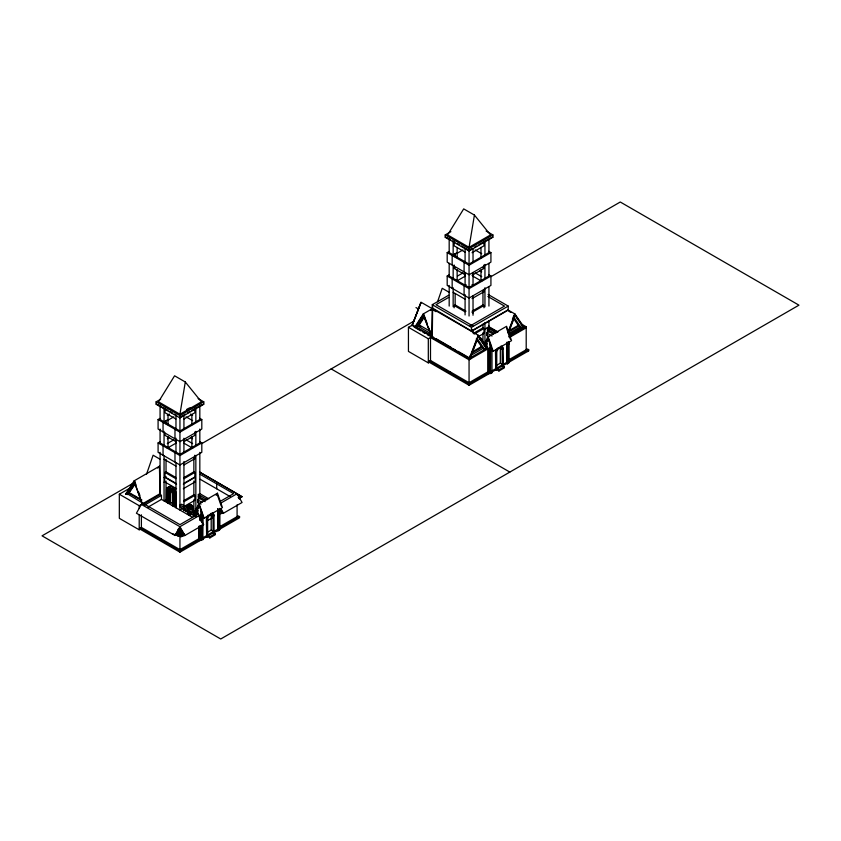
<?xml version="1.0" encoding="UTF-8"?>
<svg xmlns="http://www.w3.org/2000/svg" width="841" height="841" viewBox="0 0 841 841"><rect width="100%" height="100%" fill="white"/><g stroke="black" fill="none" stroke-linecap="round" stroke-linejoin="round"><path stroke-width="1.26" d="M431.465 336.463L431.486 335.223L430.035 333.635M448.684 295.233L432.285 304.705L431.696 337.22L448.411 346.87M431.696 337.22L432.285 336.884L432.684 304.474M202.576 517.877L202.282 539.281L207.254 536.411L209.84 537.904L215.275 534.76L215.275 533.615L213.088 532.353L213.088 516.427A3.848 2.218 -60 0 0 210.366 514.85A3.848 2.218 -60 0 0 207.653 519.559L207.653 536.642L206.655 537.21L206.371 518.729A5.267 3.038 -60 0 1 208.105 515.112M206.655 537.21L206.77 518.96A5.267 3.038 -60 0 1 208.505 515.344M502.203 364.29L502.203 349.509A3.848 2.218 -60 0 0 499.48 347.932A3.848 2.218 -60 0 0 496.758 352.642L496.758 369.725L495.77 370.292L495.486 351.811A5.267 3.038 -60 0 1 496.453 349.33M495.77 370.292L495.885 352.043A5.267 3.038 -60 0 1 498.513 347.48M170.355 489.136A3.511 2.029 60 0 0 168.515 490.839L168.515 502.319L169.409 502.834L169.472 490.913A2.239 1.293 60 0 1 171.007 490.44M170.408 503.17L170.471 490.345A2.239 1.293 60 0 1 170.628 489.988M179.942 414.235L185.304 381.993L174.581 375.801L158.497 401.851L179.942 414.235L201.398 401.851L185.304 381.993M469.057 247.317L474.419 215.075L463.696 208.883L447.612 234.933L469.057 247.317L490.503 234.933L474.419 215.075M146.492 474.335L153.115 455.212L159.874 459.112M437.562 301.761L442.229 288.295L448.978 292.195M411.922 325.803L420.963 302.182L478.203 335.223L487.044 348.132L469.362 358.35L412.122 325.299L420.857 302.928L412.416 325.015L408.442 327.307L408.442 351.401L428.311 362.881L429.309 362.303L469.057 385.252L496.358 369.493L498.944 370.986L504.39 367.843L504.39 366.697L502.203 365.436M469.362 358.35L478.203 335.223M485.951 347.964L486.645 348.763L477.499 335.622L478.203 336.032L469.751 358.518L472.001 357.215M470.739 356.742L477.499 339.06L484.269 348.941L487.538 347.049M488.936 325.93L488.348 327.475L488.936 327.128L488.936 321.01M512.4 319.307L513.809 315.627M507.985 332.248L514.965 313.998L508.227 310.108L471.454 331.333L471.454 327.317L432.285 304.705M508.395 331.985L514.965 314.797L514.271 314.397L523.417 327.138L514.965 314.797M508.3 333.393L514.271 317.772L521.105 327.675M175.117 535.097L175.874 533.709L178.86 531.985L178.681 536.253L172.931 533.835M198.634 515.911L203.596 524.689L184.915 535.475L179.942 526.697L141.393 504.432L136.421 513.22L174.981 535.475L179.942 526.697L198.634 515.911L199.822 516.605L200.915 515.102L203.186 516.416L203.564 517.499L199.328 505.62L200.82 509.919L200.82 519.854M174.981 535.475L179.354 528.716L179.354 536.159L176.673 534.613M192.578 517.352L161.461 499.386L161.461 495.37L160.074 494.571L143.18 504.327L143.18 503.402L179.942 524.637L197.929 514.25L197.929 513.388L195.669 512.074L194.996 512.894L194.155 512.411L199.128 503.801L217.462 493.215L222.434 507.565L204.1 518.151L203.259 517.667M194.996 512.894L199.128 505.735M197.835 514.303L197.835 508.195L199.328 505.62M216.221 495.37L217.462 493.215M483.848 344.495L488.232 336.894L506.576 326.308L511.538 340.647L493.204 351.233L492.374 350.75L488.232 338.818L489.925 343.002L489.925 373.204L490.524 373.551L491.985 372.71L491.985 349.877M484.479 345.336L488.232 338.818M486.95 347.386L486.95 341.288L488.432 338.702M136.032 484.952L134.728 481.42L126.707 493.898L125.687 493.993L134.129 480.852L159.422 466.25L160.074 493.646L139.207 505.704L119.327 494.224L119.327 518.319L139.207 529.798L140.195 529.22L179.942 552.169L200.82 540.122L202.881 539.617L202.881 515.522M126.118 494.245L134.728 481.42M125.687 493.993L127.811 494.529L134.728 483.764M127.811 494.529L128.936 493.173L141.32 500.321M128.536 493.404L135.033 484.258M426.986 323.039L423.843 314.513L415.822 326.981L414.802 327.075L423.244 313.935L432.684 308.489M415.223 327.328L423.244 314.849L431.696 336.831L423.244 313.935M423.843 316.847L416.915 327.612L418.04 326.255L430.434 333.404M424.137 317.362L418.86 325.562L421.036 326.823M239.338 499.081L240.715 496.947L238.655 498.145M157.719 468.111L159.422 466.25M415.002 326.96L416.726 325.141M430.56 310.539L432.285 308.721L432.673 309.12M415.422 327.212L416.2 326.392L417.294 327.033L419.239 324.983L430.434 331.438M199.822 406.434L203.795 404.143L203.795 401.851L198.119 398.571M490.261 238.371L488.936 239.527L488.936 252.605L469.057 264.085L449.178 252.605L449.178 238.371M203.795 404.143L179.942 417.914L156.1 404.143L156.1 401.851L160.642 399.223M486.098 231.002L492.91 234.933L492.91 237.225L469.057 250.996L445.204 237.225L445.204 234.933L450.881 231.653M199.622 418.261L201.808 419.522L201.808 429.047L179.942 441.672L158.087 429.047L158.087 419.522L160.074 418.376M488.737 251.343L490.923 252.605L490.923 262.129L469.057 274.755L447.191 262.129L447.191 252.605L449.178 251.459M167.296 415.349L169.472 414.098M168.021 419.522L164.048 421.814L164.048 408.737L165.036 408.158L165.036 412.752L175.885 419.007M457.136 252.605L453.152 254.897L453.152 241.819L454.151 241.241L454.151 245.835L464.989 252.09M167.296 420.626L173.803 416.873M186.576 409.504L188.783 408.221M457.493 253.088L462.918 249.956M156.1 401.851L179.942 415.622L203.795 401.851M445.204 234.933L469.057 248.705L492.91 234.933M179.942 417.336L185.409 414.182M187.596 412.92L189.782 411.659M191.969 410.397L201.808 404.721M470.151 249.798L472.337 248.526M474.524 247.265L476.71 246.003M478.897 244.742L489.83 238.434M184.011 419.007L194.849 412.752L194.849 408.158L195.848 408.737L195.848 421.814M472.043 252.721L483.964 245.835L483.964 241.241M454.151 264.999L454.151 268.437L455.149 267.869M199.622 441.672L201.808 442.934L201.808 452.342L179.942 464.957L158.087 452.342L158.087 442.934L160.074 441.788M488.737 274.755L490.923 276.016L490.923 285.425L469.057 298.05L447.191 285.425L447.191 276.016L449.178 274.87M160.074 405.288L160.074 419.522L179.942 430.991L199.822 419.522L199.822 405.288M167.296 438.76L169.472 437.509M158.087 419.522L179.942 432.148L201.808 419.522M447.191 252.605L469.057 265.23L490.923 252.605M167.296 443.575L173.803 439.822M457.493 276.037L462.918 272.905M167.296 448.169L176.274 442.986M457.493 280.621L465.378 276.069L465.378 273.777M184.011 441.62L194.849 435.354L194.849 431.917M483.964 264.999L483.964 268.437L472.043 275.322L473.031 275.901M466.072 284.615L464.085 285.772L464.085 295.18M448.684 297.388L436.006 304.705L473.315 326.245M432.684 308.142L471.454 330.986L508.227 309.761M160.074 429.047L160.074 442.934L179.942 454.403L199.822 442.934L199.822 429.047M449.178 263.391L449.178 276.016L469.057 287.485L488.936 276.016L488.936 263.391M158.087 442.934L179.942 455.549L201.808 442.934M447.191 276.016L469.057 288.642L490.923 276.016M132.752 483.47L42.05 535.833L220.731 638.992L798.95 305.167L620.269 202.008L491.018 276.626M201.914 443.543L413.93 321.136M119.327 494.224L130.313 487.885M414.802 327.075L415.391 327.128M417.641 326.487L418.408 326.045M175.885 483.27L165.036 477.015L165.036 472.421L166.034 471.843L175.79 477.478M454.151 307.795L454.151 305.504L455.149 304.936L465.988 311.191M184.011 464.915L194.849 458.65L194.849 455.212M472.043 298.618L483.964 291.732L483.964 289.441M164.048 477.583L166.034 476.437M135.128 496.747L135.727 496.4M164.048 482.177L164.647 481.83L176.568 488.716M140.92 500.553L141.919 499.985M184.105 477.478L193.861 471.843L194.849 472.421L194.849 477.015L184.011 483.27M472.127 311.191L482.965 304.936L483.964 305.504L483.964 307.795M431.16 335.38L412.416 325.015M141.95 502.95L142.749 503.16L142.15 503.496L134.129 481.767M184.011 478.676L194.849 472.421M431.055 336.032L431.654 335.685M483.964 305.504L472.043 312.389L473.031 312.968M431.265 336.589L433.683 337.294M408.442 327.307L428.311 338.786L432.285 336.484M172.531 503.486L169.514 501.741L167.527 502.886L167.527 491.417L168.515 490.839M161.461 495.37L144.568 505.126L144.568 504.211M169.409 491.417L170.408 490.85M183.327 484.122L195.249 477.236L195.249 481.83L183.327 488.716M147.942 507.186L161.461 499.386M176.168 505.578L173.288 506.219L173.782 493.352A4.647 2.681 60 0 0 170.607 488.716A4.647 2.681 60 0 0 167.433 489.693M174.77 506.387L174.77 494.781L176.168 493.982L176.042 492.784A5.919 3.417 60 0 0 172.542 487.223A5.919 3.417 60 0 0 168.379 487.191M469.593 326.245L504.505 306.092L487.885 296.495M471.454 327.317L508.227 306.092L508.227 310.108M169.409 502.834L170.408 502.256M184.105 500.427L193.861 494.802L194.849 495.37L194.849 500.311L184.011 506.566L183.927 461.52M473.21 333.52L482.965 327.885L484.952 329.031L488.936 326.739L497.946 331.932M184.011 501.635L194.849 495.37M474.208 334.087L483.964 328.453L483.964 333.393L478.54 336.516M140.195 529.22L140.195 528.074L141.393 527.391L179.942 549.646L198.634 538.86L199.822 539.554M198.329 499.449L198.329 494.508L199.822 493.646L208.831 498.85M429.309 362.303L429.309 361.157L430.497 360.474L469.057 382.729L487.738 371.943L488.936 372.637M201.01 504.095L197.635 502.14L197.635 499.848L199.822 498.587L205.141 501.656M488.999 336.526L486.75 335.223L486.75 332.931L488.936 331.669L493.194 334.129M197.635 502.14L198.329 501.741L198.329 505.672M486.75 335.223L487.444 334.823L487.444 338.755M187.396 511.149L187.9 510.865L187.9 514.072L189.887 515.228L189.887 512.011L189.383 512.295M197.835 508.195L197.635 506.387M486.95 341.288L486.75 339.47M187.396 514.366L188.994 513.441M194.155 512.411L194.954 511.948L181.54 504.211L179.942 505.126L196.836 514.881M471.748 352.179L481.441 346.576L483.428 347.722M509.572 330.366L518.256 325.351L520.243 326.497M189.383 515.512L191.569 514.25L195.837 516.71M195.364 512.243L197.919 510.771M487.034 343.853L484.773 345.157L487.044 346.471L487.044 347.333M471.559 353.315L482.335 347.091L484.963 349.341M508.29 332.142L519.149 325.866L521.798 328.074M470.781 355.459L483.176 348.311M508.658 333.593L520.011 327.033M220.1 501.457L233.609 493.646L200.158 474.335M509.751 334.224L522.724 326.739L520.463 328.432M483.701 349.656L486.35 347.732L487.044 348.132M509.31 335.275L523.806 326.907M220.689 503.17L237.088 493.709L242.061 496.747L241.209 497.241L239.927 496.474L238.161 497.494M430.497 361.619L430.497 337.525L469.057 359.78L487.738 348.994L488.936 349.688L490.03 348.195L491.996 349.677M508.71 336.894L526.203 326.792L526.203 349.74L527.391 350.434L527.391 351.58M200.82 515.165L201.735 514.639L201.735 512.011M489.925 348.248L490.839 347.722L490.839 345.094M509.804 337.262L526.203 327.801M201.514 516.311L201.409 521.441M490.618 349.393L490.524 373.551M492.374 350.75L484.405 345.809M238.56 497.725L240.326 496.705M178.86 532.658L175.296 534.718L175.801 535.002M238.855 498.261L240.915 497.063M180.563 532.248L181.267 531.848L183.18 532.963M508.91 343.307L508.269 343.054M219.701 511.034L222.665 512.632L220.258 508.616M508.91 344.064L508.237 343.79M179.354 536.159L182.14 534.55M183.454 533.919L184.253 534.865L180.762 536.064L180.815 536.831L184.915 535.475L180.563 528.821L180.563 536.18L179.942 535.822M221.929 511.57L219.154 509.972M180.563 536.18L183.506 534.477M206.981 520.926L212.5 517.741M206.844 532.626L211.196 530.114L213.582 531.491L213.582 532.637L208.148 535.78L208.148 534.634L213.582 531.491M497.052 365.078L500.311 363.196L502.697 364.574L502.697 365.719L497.252 368.863L497.252 367.717L502.697 364.574M219.596 526.76L238.381 515.911L239.569 516.605L239.569 517.751L218.954 529.651L219.554 529.998L219.554 508.437M508.71 359.843L527.486 348.994L528.684 349.688L528.684 350.834L502.792 365.782L502.676 347.659M140.195 528.074L179.942 551.023L200.82 538.976M202.282 538.135L206.255 535.833M213.688 531.544L217.661 529.252M218.954 528.505L239.569 516.605M429.309 361.157L469.057 384.106L489.925 372.058M491.396 371.217L495.37 368.915M502.792 364.626L506.766 362.334M508.059 361.588L528.684 349.688M213.688 532.689L219.554 529.998M213.088 533.499L214.087 532.921L213.961 514.808A5.267 3.038 -60 0 0 210.366 513.693M506.766 343.191L506.766 363.48L507.365 363.827L508.658 363.081L508.658 341.52M207.254 535.265L209.84 536.758L215.275 533.615M496.358 368.347L498.944 369.84L504.39 366.697M490.923 237.803L492.91 237.225M445.204 237.225L450.471 239.696M156.1 404.143L167.927 410.397M175.632 534.529L178.86 535.58L175.58 533.982M475.197 249.956L481.704 253.709M452.658 240.957L454.844 242.219M457.031 243.48L459.218 244.742M461.404 246.003L467.964 249.798M482.965 267.869L483.964 268.437M479.538 270.592L481.704 271.843M475.197 272.905L481.704 276.657M473.031 276.247L481.704 281.251M454.151 268.437L464.989 274.702M472.043 284.615L473.031 285.194L473.031 272.452M483.964 291.732L482.965 291.165L482.965 304.936M488.085 294.455L508.227 306.092M508.668 311.159L510.908 312.453M520.526 323.522L526.203 326.792M453.152 292.311L465.084 299.196M454.151 305.504L464.989 311.769M488.537 326.96L497.546 332.163M490.597 328.768L496.232 332.027M527.486 350.14L528.684 350.834M496.39 332.763L487.444 327.591L487.444 332.531M487.444 329.315L494.897 333.614M486.75 332.931L492.069 336.001M483.964 333.393L482.965 332.815L482.965 343.107M502.792 348.626L503.191 366.003M499.943 347.06A3.848 2.218 -60 0 1 500.311 348.416L502.203 349.509M433.788 310.382L436.027 311.685M481.189 340.258L482.187 340.826L482.051 339.775A5.94 3.427 -60 0 0 480.095 337.966M415.99 307.575L418.208 308.857M508.059 362.734L508.658 363.081M469.646 356.111L471.444 357.141M435.848 338.545L451.07 347.333M455.538 349.909L452.164 348.363M457.798 351.212L470.844 358.75M414.119 327.075L420.71 330.881M422.907 332.153L425.104 333.414M427.302 334.686L429.499 335.958M450.639 348.163L452.868 349.446M455.097 350.729L457.325 352.022M459.554 353.304L462.897 355.238M465.126 356.521L467.354 357.814M491.396 372.363L491.985 372.71M331.165 368.915L509.835 472.085M189.887 407.591L190.665 408.043M190.423 414.098L192.6 415.349M186.092 416.873L192.6 420.626M170.113 411.659L172.3 412.92M174.476 414.182L176.663 415.443M190.423 437.509L192.6 438.76M186.092 439.822L192.6 443.575M183.927 443.165L192.6 448.169M175.885 441.62L165.036 435.354L165.036 433.062M194.849 458.65L193.861 458.082L193.861 471.843M199.664 472.106L237.088 493.709L242.061 502.487L223.475 513.22L219.123 513.914L219.123 510.708L223.475 513.22L220.952 508.763M242.061 496.747L199.822 472.243M200.158 479.265L230.234 496.632M164.048 459.228L175.969 466.114M165.036 472.421L175.885 478.676M237.088 516.658L238.276 517.352L238.276 518.498M198.329 494.508L207.275 499.67M205.782 500.532L198.329 496.232L199.822 496.116L199.822 498.587M176.568 484.122L164.647 477.236L164.647 481.83M197.635 499.848L201.893 502.308M194.849 500.311L193.861 499.733L193.861 511.317M214.087 515.775L213.572 514.576A5.267 3.038 -60 0 0 212.605 513.199M210.839 513.967A3.848 2.218 -60 0 1 211.196 515.333L213.088 516.427M192.084 507.176L193.073 507.743L193.073 511.612M192.526 508.111L193.514 508.679L193.514 511.254M195.827 512.453L198.434 513.956M195.291 512.726L203.564 517.499M179.942 506.85L195.774 515.985M187.459 511.875L182.129 508.794L179.942 510.056L179.942 455.549M167.327 502.088L166.434 501.572L166.56 488.915A5.919 3.417 60 0 1 170.607 487.675A5.919 3.417 60 0 1 174.644 493.583L174.77 494.781M203.596 524.689L199.822 519.055M129.525 492.826L140.889 499.386M128.21 494.298L142.749 503.16M142.15 503.496L134.129 480.852M202.282 539.281L202.881 539.617M183.653 533.804L180.762 532.132L180.762 536.064L182.854 534.687L182.907 535.454M183.874 534.077L181.267 532.563L181.267 535.78M180.762 532.847L184.253 534.865M178.86 531.985L178.166 531.586L178.166 529.21M175.401 534.361L178.681 536.253M237.278 494.855L241.209 497.241M447.191 237.803L449.178 239.527M158.087 404.721L160.074 406.434M431.896 308.941L432.663 309.74L432.285 308.721M514.965 313.998L524.006 327.191M513.609 318.56L518.256 325.351M478.203 336.032L486.645 348.363M476.258 338.997L481.441 346.576M428.784 327.906L430.129 331.564M431.486 335.223L431.864 336.242M138.639 492.017L139.942 495.549M506.576 328.232L510.329 339.091M488.232 336.894L493.204 351.233M217.462 495.149L221.225 506.009M199.128 503.801L204.1 518.151M503.191 348.857L503.076 347.89A5.267 3.038 -60 0 0 500.448 346.366M482.629 341.761L482.513 340.826A5.151 2.975 -60 0 0 479.938 339.344M481.63 341.194L481.515 340.258A5.151 2.975 -60 0 0 479.822 338.681M193.514 508.679L193.398 507.743A5.151 2.975 -60 0 0 188.069 508.269M193.073 507.743L192.946 506.692A5.94 3.427 -60 0 0 186.797 507.302M189.835 508.637L189.761 508.069A2.723 1.577 -60 0 0 189.561 507.638M173.288 494.676L173.183 493.699A4.647 2.681 60 0 0 170.008 489.052A4.647 2.681 60 0 0 166.833 490.03L166.728 502.434M508.805 341.593L508.805 362.303M507.365 342.266L507.365 363.827M507.07 342.077L507.07 363.659M500.311 348.416L500.311 363.196M498.944 369.84L498.944 370.986M488.936 286.739L488.936 306.082M488.936 329.199L488.936 331.669M488.936 349.688L488.936 373.782M487.738 348.994L487.738 373.089M484.952 241.819L484.952 254.897M484.952 264.421L484.952 278.308M484.952 287.717L484.952 306.839M484.952 322.597L484.952 343.054M482.965 324.121L482.965 327.885M480.978 247.391L480.978 257.882M480.978 269.688L480.978 281.493M473.031 248.705L473.031 261.782M473.031 295.916L473.031 315.259M473.031 329.483L473.031 332.058M469.057 248.705L469.057 264.085M469.057 265.23L469.057 287.485M469.057 288.642L469.057 316.027M469.057 359.78L469.057 382.729M469.057 384.106L469.057 385.252M465.084 248.705L465.084 261.782M465.084 272.452L465.084 285.194M465.084 294.602L465.084 314.933M464.085 262.36L464.085 271.885M457.136 247.37L457.136 257.882M457.136 269.688L457.136 281.493M455.149 253.751L455.149 256.915M455.149 293.667L455.149 304.936M454.151 254.329L454.151 256.442M453.152 265.682L453.152 278.308L452.164 278.886L452.164 288.295M453.152 287.717L453.152 306.734M452.164 255.475L452.164 264.999M450.377 371.943L450.377 373.089M449.178 285.425L449.178 306.082M446.403 369.651L446.403 370.797M428.311 338.786L428.311 362.881M237.088 493.709L237.088 494.718M237.088 504.863L237.088 517.804M219.701 508.511L219.701 529.22M218.261 509.183L218.261 530.745M217.956 508.994L217.956 530.576M217.661 508.826L217.661 530.398M216.715 483.901L216.715 488.831M211.196 515.333L211.196 530.114M209.84 536.758L209.84 537.904M201.409 525.247L201.409 540.469M200.82 526.224L200.82 540.122M199.822 452.342L199.822 493.646M199.822 516.605L199.822 520.421M199.822 525.53L199.822 540.7M198.634 526.298L198.634 540.006M195.848 431.338L195.848 445.225M195.848 455.948L195.848 509.72M193.861 481.031L193.861 494.802M193.861 513.883L193.861 516.458M193.514 513.819L193.514 516.385M191.874 414.308L191.874 424.8M191.874 436.605L191.874 448.411M190.981 512.453L190.981 514.597M183.927 415.622L183.927 428.7M183.927 438.224L183.927 452.111M183.927 507.764L183.927 510.34M179.942 415.622L179.942 430.991M179.942 432.148L179.942 454.403M179.942 526.697L179.942 549.646M179.942 551.023L179.942 552.169M176.168 493.982L176.168 506.608M175.969 415.622L175.969 428.7M175.969 438.224L175.969 452.111L174.981 452.689L174.981 462.098M175.969 462.666L175.969 507.764M174.981 429.278L174.981 438.802M173.887 494.34L173.887 505.872M172.594 504.663L172.531 492.679A2.239 1.293 60 0 0 171.417 490.745M172.489 505.756L172.489 494.277A3.511 2.029 60 0 0 170.008 489.977A3.511 2.029 60 0 0 167.527 491.417M168.021 414.287L168.021 424.8M168.021 436.605L168.021 448.411M166.034 420.668L166.034 423.832M166.034 459.333L166.034 471.843M166.034 481.031L166.034 499.733L164.048 500.879L164.048 455.78M164.048 431.338L164.048 445.225L163.049 445.804L163.049 455.212M163.049 422.392L163.049 431.917M161.262 538.86L161.262 540.006M160.074 452.342L160.074 494.571M141.393 514.818L141.393 527.391M139.207 505.704L139.207 508.237M139.207 514.576L139.207 529.798M185.798 506.734A5.94 3.427 -60 0 1 191.948 506.124M183.843 510.802A5.94 3.427 -60 0 1 184.263 509.394M190.297 507.586A3.511 2.029 -60 0 1 190.381 508.279L192.368 509.425A3.511 2.029 -60 0 0 188.647 509.099M186.366 511.801A5.151 2.975 -60 0 1 186.734 510.582M187.07 507.701A5.151 2.975 -60 0 1 192.41 507.176M185.377 511.233A5.151 2.975 -60 0 1 185.735 510.003M172.847 488.526A4.647 2.681 60 0 1 174.844 491.449M501.709 346.292A5.267 3.038 -60 0 1 502.308 346.839M479.107 337.388A5.94 3.427 -60 0 1 481.063 339.207M468.658 357.94L468.469 358.455L468.658 357.94"/></g></svg>
